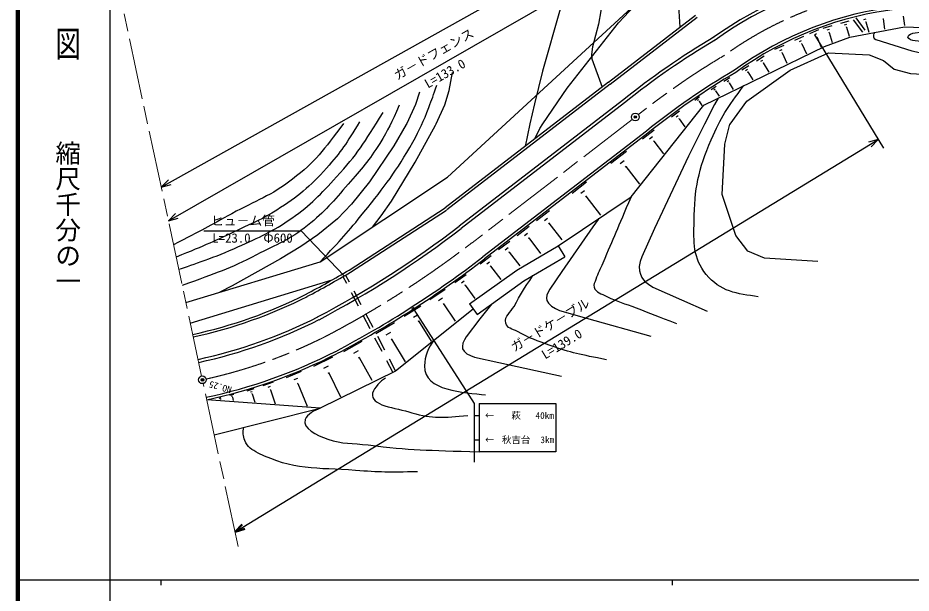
# Model space of a CAD drawing. Units: millimetres, scale not verified. Extents: x 40000 to 680000, y 20000 to 380000.
# Drawn here: x 40000 to 214788, y 202409 to 314988 of the extents above; entities that cross this region are included whole.
import ezdxf
from ezdxf.enums import TextEntityAlignment as Align

# ---------------------------------------------------------------- set-up
doc = ezdxf.new("R2010")
doc.units = ezdxf.units.MM
doc.header["$LTSCALE"] = 1000
doc.header["$PDMODE"] = 32
doc.header["$PDSIZE"] = 500
doc.linetypes.add('CHAIN', pattern=[18.5, 12, -1.5, 3.5, -1.5])
for name, color, linetype, lineweight in [('M-BGD', 7, 'Continuous', 25), ('M-BMK', 2, 'CHAIN', 13), ('M-BMK-SRVR', 3, 'Continuous', 25), ('M-STR-STRC', 7, 'Continuous', 25), ('M-TTL', 2, 'Continuous', 140), ('M-TTL-BAND', 7, 'Continuous', 25), ('M-TTL-FRAM', 2, 'Continuous', 50)]:
    doc.layers.add(name, color=color, linetype=linetype, lineweight=lineweight)
doc.styles.add('@ＭＳ ゴシック', font='')
doc.styles.add('ＭＳ ゴシック', font='')
doc.styles.get('@ＭＳ ゴシック').set_extended_font_data('@MS Gothic')
doc.styles.get('ＭＳ ゴシック').set_extended_font_data('MS Gothic')

msp = doc.modelspace()

# ---------------------------------------------------------------- linework, layer by layer
at = {"layer": 'M-BGD'}
for p, q in [((68043, 281871), (177732, 343147)), ((69451, 275298), (175767, 336229)), ((124072, 283832), (161705, 318516)), ((155570, 302398), (172622, 315528)), ((155875, 302002), (172926, 315132)), ((203938, 314978), (205740, 312580)), ((205559, 314678), (205993, 314801)), ((209266, 314782), (209382, 314797)), ((209324, 314789), (209576, 312758)), ((213241, 315351), (213473, 313487)), ((197553, 312974), (199353, 313484)), ((201003, 313951), (202674, 314424)), ((201772, 313627), (202190, 313746)), ((202070, 313170), (202175, 313200)), ((202123, 313185), (202631, 311390)), ((202785, 311181), (213470, 313263)), ((203458, 314617), (205261, 312219)), ((205869, 314203), (205978, 314234)), ((205924, 314219), (206496, 312196)), ((213470, 313263), (246155, 311877)), ((192008, 310599), (193780, 311401)), ((194941, 311927), (196713, 312730)), ((195847, 311697), (196290, 311897)), ((195898, 311638), (209407, 289497)), ((196253, 311241), (196364, 311291)), ((196309, 311266), (197215, 309264)), ((197859, 309377), (202785, 311181)), ((198381, 312625), (198831, 312753)), ((198703, 312133), (198815, 312165)), ((198759, 312149), (199317, 310177)), ((174205, 297912), (197859, 309377)), ((188145, 308849), (189961, 309672)), ((192913, 310368), (193356, 310569)), ((193320, 309912), (193431, 309962)), ((193375, 309937), (194282, 307935)), ((189072, 308613), (189526, 308819)), ((189489, 308145), (189603, 308197)), ((189546, 308171), (190481, 306108)), ((184525, 306599), (186046, 307548)), ((185380, 306499), (185760, 306736)), ((185807, 306131), (185902, 306190)), ((185854, 306161), (186968, 304375)), ((181637, 304798), (183004, 305651)), ((182405, 304708), (182747, 304921)), ((182789, 304378), (182874, 304431)), ((182831, 304404), (183806, 302842)), ((155570, 302398), (123619, 277804)), ((178154, 302585), (179313, 303324)), ((178810, 302514), (179100, 302699)), ((155875, 302002), (123924, 277408)), ((175637, 300980), (176649, 301625)), ((176210, 300918), (176463, 301080)), ((176498, 300675), (176562, 300715)), ((176530, 300695), (177202, 299641)), ((179141, 302236), (179213, 302282)), ((179177, 302259), (179986, 300990)), ((172437, 298909), (173407, 299572)), ((173000, 298867), (173243, 299033)), ((158315, 298832), (126364, 274239)), ((158681, 298357), (126730, 273763)), ((159983, 279939), (174205, 297912)), ((173290, 298638), (173351, 298680)), ((173320, 298659), (173863, 297865)), ((167878, 295641), (169475, 296795)), ((168823, 295594), (169222, 295883)), ((140205, 294251), (139237, 289826)), ((169319, 295223), (169419, 295295)), ((169369, 295259), (170529, 293654)), ((162978, 292832), (131000, 268216)), ((163287, 292438), (131305, 267820)), ((162250, 291329), (164502, 293075)), ((82491, 214405), (208365, 291205)), ((163618, 291308), (164181, 291744)), ((164353, 290796), (164493, 290905)), ((164423, 290850), (166345, 288370)), ((208365, 291205), (206446, 290640)), ((206985, 289757), (208365, 291205)), ((156037, 286541), (159073, 288878)), ((157876, 286507), (158635, 287091)), ((158862, 285815), (159052, 285961)), ((158957, 285888), (161632, 282413)), ((69477, 283265), (68043, 281871)), ((99120, 267229), (124072, 283832)), ((68043, 281871), (69982, 282361)), ((148441, 280695), (151269, 282871)), ((145741, 270405), (159983, 279939)), ((150155, 280663), (150862, 281207)), ((151073, 280019), (151250, 280155)), ((151161, 280087), (153998, 276402)), ((70870, 276708), (69451, 275298)), ((104823, 265643), (123619, 277804)), ((105094, 265223), (123891, 277385)), ((141487, 275342), (144013, 277287)), ((69451, 275298), (71385, 275810)), ((143018, 275313), (143649, 275800)), ((143838, 274738), (143996, 274859)), ((143917, 274799), (146419, 271548)), ((76418, 273322), (95418, 273322)), ((95418, 273322), (103873, 264502)), ((137688, 272417), (140049, 274235)), ((139119, 272390), (139709, 272845)), ((134056, 269627), (136232, 271302)), ((139885, 271852), (140033, 271966)), ((139959, 271909), (142278, 268896)), ((135375, 269602), (135919, 270021)), ((136081, 269106), (136217, 269211)), ((137653, 265639), (145741, 270405)), ((145741, 270405), (147010, 268252)), ((130454, 266870), (132603, 268484)), ((136149, 269159), (138218, 266471)), ((139019, 263542), (147010, 268252)), ((72875, 259308), (99120, 267229)), ((131744, 266831), (132281, 267235)), ((132430, 266338), (132564, 266439)), ((132497, 266388), (134474, 263757)), ((103611, 264348), (104288, 263044)), ((104130, 264652), (104821, 263320)), ((125507, 263230), (127694, 264790)), ((128393, 258996), (137653, 265639)), ((73741, 255264), (101490, 263705)), ((126795, 263159), (127342, 263549)), ((127468, 262649), (127604, 262746)), ((127536, 262698), (129427, 260046)), ((129850, 256965), (139019, 263542)), ((105209, 261269), (106591, 258606)), ((105742, 261545), (107124, 258882)), ((120580, 259848), (123603, 261869)), ((122320, 259699), (123076, 260204)), ((123210, 258981), (123399, 259107)), ((123304, 259044), (125593, 255620)), ((128393, 258997), (129850, 256965)), ((108045, 257107), (109427, 254445)), ((129122, 257981), (113878, 245868)), ((115589, 256593), (118821, 258618)), ((107513, 256831), (108895, 254168)), ((110014, 253236), (113678, 255393)), ((117409, 256383), (118216, 256889)), ((118319, 255603), (118521, 255730)), ((118420, 255667), (120877, 251747)), ((112035, 252946), (112951, 253485)), ((103773, 249726), (107402, 251719)), ((109816, 252393), (111198, 249730)), ((110348, 252669), (111730, 250007)), ((113025, 252049), (113254, 252184)), ((113140, 252116), (115754, 247675)), ((97925, 246854), (101610, 248643)), ((105732, 249385), (106639, 249883)), ((106670, 248483), (106897, 248608)), ((106783, 248545), (109231, 244088)), ((112652, 248231), (113878, 245868)), ((99844, 246419), (100765, 246867)), ((112119, 247955), (113346, 245592)), ((92560, 244623), (95531, 245854)), ((113878, 245868), (99148, 238601)), ((100726, 245482), (100956, 245594)), ((100841, 245538), (103123, 240841)), ((88007, 243068), (89994, 243739)), ((94044, 244193), (94786, 244501)), ((94692, 243418), (94877, 243495)), ((94785, 243456), (96627, 239011)), ((81495, 241136), (82244, 241326)), ((84882, 242012), (86209, 242461)), ((85514, 241782), (85846, 241894)), ((85773, 241426), (85856, 241454)), ((85815, 241440), (86377, 239775)), ((88954, 242724), (89451, 242892)), ((89342, 242191), (89466, 242232)), ((89404, 242212), (90325, 239484)), ((99148, 238601), (76958, 240240)), ((79373, 240596), (79766, 240696)), ((79551, 240516), (79649, 240541)), ((79617, 240407), (79642, 240413)), ((79630, 240410), (79663, 240278)), ((81833, 240983), (82020, 241030)), ((81960, 240776), (82007, 240788)), ((81984, 240782), (82159, 240094)), ((78424, 233396), (99148, 238601)), ((83870, 215853), (82490, 214405)), ((82490, 214405), (84409, 214969))]:
    msp.add_line(p, q, dxfattribs=at)
for points in [[(157603, 333438), (157066, 331473), (154061, 316368), (153617, 313779), (152419, 309311), (152257, 307791), (152336, 306991), (154324, 301439)], [(169574, 313181), (169323, 317343), (164986, 325490), (158456, 331261), (156029, 332542)], [(150426, 329350), (150141, 328465), (148142, 322788), (147891, 322148), (146132, 316681), (142642, 304587), (141061, 298170), (140205, 294251)], [(142745, 294247), (147496, 301209), (157507, 314013), (161705, 318516), (164677, 320261), (167728, 320346)], [(249994, 294070), (248787, 295722), (246981, 297845), (245024, 299768), (242907, 301502), (240629, 303025), (235743, 305654), (230527, 307862), (225710, 309400), (218411, 310162), (215551, 310477), (215092, 310558), (214652, 310708), (214322, 310929), (214113, 311239), (214323, 311579), (214664, 311808), (215114, 311968), (215584, 312067), (218525, 312462), (222006, 312901)], [(207638, 312127), (207514, 311910), (207423, 311690), (207393, 311480), (207393, 311290), (207582, 310930), (207912, 310739), (214928, 308558), (222336, 306906), (231182, 304501), (236149, 302763), (238067, 301900), (239236, 301248), (246848, 296145), (248675, 294312), (248864, 294072)], [(179364, 294186), (182622, 298661), (191102, 304777), (198617, 308175)], [(198617, 308175), (206577, 307762), (209385, 306627), (211472, 304974), (214681, 304098), (220520, 303799), (234806, 301075), (242591, 298202), (244868, 296538), (247544, 294074)], [(121845, 294281), (123571, 297999), (124365, 300777), (125069, 304267)], [(118585, 300448), (117831, 298038), (116085, 294291)], [(176999, 299267), (176281, 298012), (174354, 294195)], [(116085, 294291), (115994, 294101), (113567, 289965), (108786, 282903), (105299, 278559), (102544, 275653), (98699, 272530), (95355, 270245), (91401, 267802), (81912, 262517), (79547, 261322)], [(109382, 274057), (111095, 276229), (113110, 279136), (117742, 286768), (121714, 294002), (121845, 294281)], [(141183, 291324), (142143, 293358), (142745, 294247)], [(174354, 294195), (171194, 287910), (164581, 273791), (162062, 268235), (161750, 267296), (161539, 266336), (161617, 265466), (161806, 264805), (162105, 264175), (162624, 263464), (163423, 262873), (164252, 262291), (169878, 259822), (174894, 257615)], [(196526, 267291), (186111, 267975), (182843, 269311), (180459, 272415), (177792, 280439), (178318, 290288), (179344, 294157), (179364, 294186)], [(153642, 275695), (153554, 275549), (152491, 274071), (146417, 265361), (144081, 261925), (143760, 261325), (143509, 260706), (143458, 260116), (143507, 259646), (143847, 259125), (144386, 258564), (145175, 258143), (145974, 257732), (151252, 256233), (163836, 252668)], [(132726, 259028), (130422, 256077), (127746, 252572), (127385, 251952), (127074, 251313), (126993, 250683), (127022, 250193), (127351, 249742), (127860, 249271), (128580, 248930), (129319, 248609), (134117, 247551), (146383, 244861)]]:
    msp.add_lwpolyline(points, dxfattribs=at)
msp.add_circle((76120, 244152), 750, dxfattribs=at)
for centre, radius, start, end in [((220012, 249884), 75380, 73.43211, 125.83983), ((220012, 249884), 74780, 73.38333, 125.83983), ((220012, 249884), 67780, 67.19755, 125.97355), ((220012, 249884), 67280, 67.13488, 125.99363), ((254758, 178497), 154215, 120.62976, 128.74141), ((254758, 178497), 153615, 120.62976, 128.74141), ((254758, 178497), 146615, 120.56711, 128.75511), ((254758, 178497), 146115, 120.55784, 128.75711), ((8845, 426864), 192628, 297.78695, 307.59547), ((8845, 426864), 193228, 297.78695, 307.59547), ((8845, 426864), 200228, 297.78695, 307.59547), ((8845, 426864), 200728, 297.78695, 307.59547), ((8845, 426864), 187628, 297.78695, 300.76603), ((8845, 426864), 188128, 297.78695, 300.76603), ((55181, 341935), 90900, 282.08669, 296.98451), ((55181, 341935), 91400, 282.08669, 296.98451), ((55181, 341935), 95900, 282.08669, 296.98451), ((55181, 341935), 96500, 282.08669, 296.98451), ((55181, 341935), 103500, 282.08669, 296.98451), ((55181, 341935), 104000, 282.08669, 296.98451)]:
    msp.add_arc(centre, radius, start, end, dxfattribs=at)
for points, knots in [([(99120, 267229), (103328, 271651), (104534, 273003), (107712, 276950), (111807, 282034), (114045, 284984), (117272, 290659), (118711, 293190), (119350, 294709), (120407, 297422), (121073, 299131), (121296, 299731), (121975, 301848)], [0, 0, 0, 0, 1, 1, 1, 2, 2, 2, 3, 3, 3, 4, 4, 4, 4]), ([(184883, 260418), (180730, 260992), (177410, 261404), (174685, 264770), (172054, 268022), (172267, 271033), (172323, 275216), (172407, 281570), (173137, 285311), (175680, 291134), (177615, 295565), (178774, 297372), (182079, 301729)], [0, 0, 0, 0, 1, 1, 1, 2, 2, 2, 3, 3, 3, 4, 4, 4, 4]), ([(114642, 297912), (113074, 294360), (112523, 293219), (110796, 290419), (108732, 287070), (107213, 285424), (104639, 282450), (101731, 279092), (100134, 277117), (96670, 274336), (93170, 271528), (90704, 270655), (86709, 268613), (81237, 265817), (79090, 265135), (72169, 262606)], [0, 0, 0, 0, 1, 1, 1, 2, 2, 2, 3, 3, 3, 4, 4, 4, 5, 5, 5, 5]), ([(71486, 265795), (74189, 266688), (78658, 268165), (83053, 270170), (87307, 272111), (89789, 273112), (93622, 275789), (97429, 278446), (99197, 280450), (102350, 283858), (106478, 288319), (107658, 290422), (111474, 296462)], [0, 0, 0, 0, 1, 1, 1, 2, 2, 2, 3, 3, 3, 4, 4, 4, 4]), ([(103715, 294311), (99772, 289046), (98281, 286953), (93724, 283401), (89526, 280129), (86541, 279232), (81878, 276666), (77450, 274231), (76006, 273472), (70462, 270576)], [0, 0, 0, 0, 1, 1, 1, 2, 2, 2, 3, 3, 3, 3]), ([(106852, 294666), (104262, 290342), (103289, 288834), (100388, 285591), (97070, 281881), (94851, 280046), (90659, 277364), (87892, 275593), (86133, 274956), (83183, 273511), (78507, 271222), (76866, 270596), (70982, 268146)], [0, 0, 0, 0, 1, 1, 1, 2, 2, 2, 3, 3, 3, 4, 4, 4, 4]), ([(159982, 279939), (157278, 273634), (156591, 272050), (154446, 266981), (153914, 265723), (153499, 265061), (153086, 263760), (152910, 263201), (152553, 262852), (152747, 262299), (153148, 261162), (154156, 261009), (155234, 260467), (157377, 259390), (158723, 259115), (160960, 258248), (164063, 257046), (165032, 256671), (168905, 255170)], [0, 0, 0, 0, 1, 1, 1, 2, 2, 2, 3, 3, 3, 4, 4, 4, 5, 5, 5, 6, 6, 6, 6]), ([(155198, 248084), (150011, 249134), (148347, 249353), (144175, 250876), (141610, 251812), (140116, 252261), (137733, 253596), (136771, 254134), (135689, 254192), (135460, 255269), (135164, 256661), (136422, 257275), (137089, 258534), (138384, 260980), (138951, 261760), (140782, 264581)], [0, 0, 0, 0, 1, 1, 1, 2, 2, 2, 3, 3, 3, 4, 4, 4, 5, 5, 5, 5]), ([(121389, 251837), (120304, 250501), (119594, 248830), (119577, 246859), (119536, 241940), (127265, 241681), (131535, 241219)], [0, 0, 0, 0, 1, 1, 1, 2, 2, 2, 2]), ([(111906, 244490), (110986, 243876), (109704, 242668), (109424, 241557), (108799, 239078), (113893, 238705), (117095, 237722), (121187, 236465), (123309, 236792), (128038, 237158)], [0, 0, 0, 0, 1, 1, 1, 2, 2, 2, 3, 3, 3, 3]), ([(99148, 238601), (98141, 238215), (96588, 237435), (96226, 236368), (95651, 234674), (98467, 233268), (100625, 232532), (103574, 231527), (105430, 231792), (108522, 231404), (116976, 230343), (119926, 230428), (130293, 230045)], [0, 0, 0, 0, 1, 1, 1, 2, 2, 2, 3, 3, 3, 4, 4, 4, 4]), ([(118195, 226180), (112552, 226008), (110778, 226077), (106043, 226421), (98525, 226966), (93772, 226422), (87048, 229829), (85789, 230467), (84886, 230955), (84390, 232276), (84037, 233217), (84037, 233825), (84175, 234840)], [0, 0, 0, 0, 1, 1, 1, 2, 2, 2, 3, 3, 3, 4, 4, 4, 4])]:
    msp.add_open_spline(points, degree=3, knots=knots, dxfattribs=at)
msp.add_point((76120, 244152), dxfattribs=at)
msp.add_point((76120, 244152), dxfattribs=at)
at = {"layer": 'M-BMK'}
for p, q in [((75963, 244885), (58165, 327999)), ((160221, 295126), (128865, 270990)), ((83100, 211560), (76277, 243418))]:
    msp.add_line(p, q, dxfattribs=at)
for centre, radius, start, end in [((220012, 249884), 71280, 70.45842, 125.83983), ((254758, 178497), 150115, 120.62976, 128.45515), ((8845, 426864), 196728, 297.78695, 307.59547), ((55181, 341935), 100000, 282.51641, 296.98451)]:
    msp.add_arc(centre, radius, start, end, dxfattribs=at)
at = {"layer": 'M-BMK-SRVR'}
for centre in [(160815, 295583), (76120, 244152)]:
    msp.add_circle(centre, 750, dxfattribs=at)
for p in [(160815, 295583), (76120, 244152), (76120, 244152)]:
    msp.add_point(p, dxfattribs=at)
at = {"layer": 'M-STR-STRC'}
for p, q in [((117489, 257902), (129293, 239545)), ((129293, 239545), (129293, 228045)), ((130293, 239545), (145293, 239545)), ((130293, 239545), (130293, 230045)), ((145293, 239545), (145293, 230045)), ((129293, 237170), (130293, 237170)), ((129293, 232420), (130293, 232420)), ((145293, 230045), (130293, 230045))]:
    msp.add_line(p, q, dxfattribs=at)
for radius in [150, 120, 90, 60, 30]:
    msp.add_circle((117408, 258028), radius, dxfattribs=at)
msp.add_point((117408, 258028), dxfattribs=at)
at = {"layer": 'M-TTL'}
msp.add_line((40000, 380000), (40000, 20000), dxfattribs=at)
at = {"layer": 'M-TTL-BAND'}
for p, q in [((58000, 370000), (58000, 20000)), ((40000, 205000), (579000, 205000)), ((68000, 205000), (68000, 204000)), ((168000, 205000), (168000, 204000))]:
    msp.add_line(p, q, dxfattribs=at)
at = {"layer": 'M-TTL-FRAM'}
for p, q in [((83870, 215853), (82490, 214405)), ((82490, 214405), (84409, 214969))]:
    msp.add_line(p, q, dxfattribs=at)

# ---------------------------------------------------------------- texts
at = {"layer": 'M-BGD', "style": 'ＭＳ ゴシック'}
for s, height, rotation, p in [('ガ－ドフェンス', 1833, 29.817, (122111, 306632)), ('ガ－ドケ－ブル', 1833, 31.389, (144907, 253659)), ('NO.25', 1320, 164.669, (79900, 243749))]:
    msp.add_text(s, height=height, rotation=rotation, dxfattribs=at).set_placement(p, align=Align.BOTTOM_CENTER)
at = {"layer": 'M-BGD', "style": '@ＭＳ ゴシック'}
for s, rotation, p in [('L=133.0', 29.817, (123106, 304896)), ('L=139.0', 31.389, (145948, 251951))]:
    msp.add_text(s, height=1833, rotation=rotation, dxfattribs=at).set_placement(p, align=Align.TOP_CENTER)
at = {"layer": 'M-BGD', "style": 'ＭＳ ゴシック'}
msp.add_text('ヒュ－ム管', height=1833, dxfattribs=at).set_placement((77793, 273822), align=Align.BOTTOM_LEFT)
msp.add_text('L=23.0\u3000Φ600', height=1833, dxfattribs=at).set_placement((85918, 272822), align=Align.TOP_CENTER)
at = {"layer": 'M-STR-STRC', "style": 'ＭＳ ゴシック'}
for s, p in [('萩', (137493, 237170)), ('40km', (143093, 237170)), ('←', (132293, 237170)), ('←', (132293, 232420)), ('秋吉台', (137493, 232420)), ('3km', (143593, 232420))]:
    msp.add_text(s, height=1320, dxfattribs=at).set_placement(p, align=Align.MIDDLE_CENTER)
at = {"layer": 'M-TTL-BAND', "style": '@ＭＳ ゴシック', "width": 1.4}
msp.add_text('平  面  図', height=3666, rotation=270, dxfattribs=at).set_placement((49777, 306475), align=Align.MIDDLE_RIGHT)
at = {"layer": 'M-TTL-BAND', "style": '@ＭＳ ゴシック'}
msp.add_text('縮尺千分の一', height=3666, rotation=270, dxfattribs=at).set_placement((49777, 261030), align=Align.MIDDLE_RIGHT)

doc.saveas('drawing.dxf')
